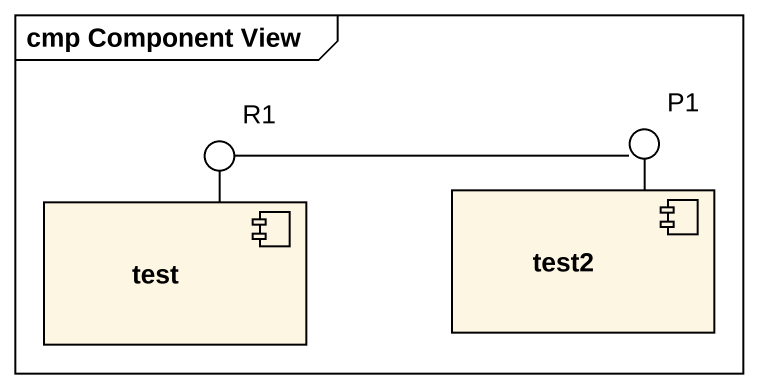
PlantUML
@startuml
mainframe cmp Component View
() R1
() P1
component test
component test2
test -up- R1
test2 -up- P1
P1 -left- R1
@enduml
